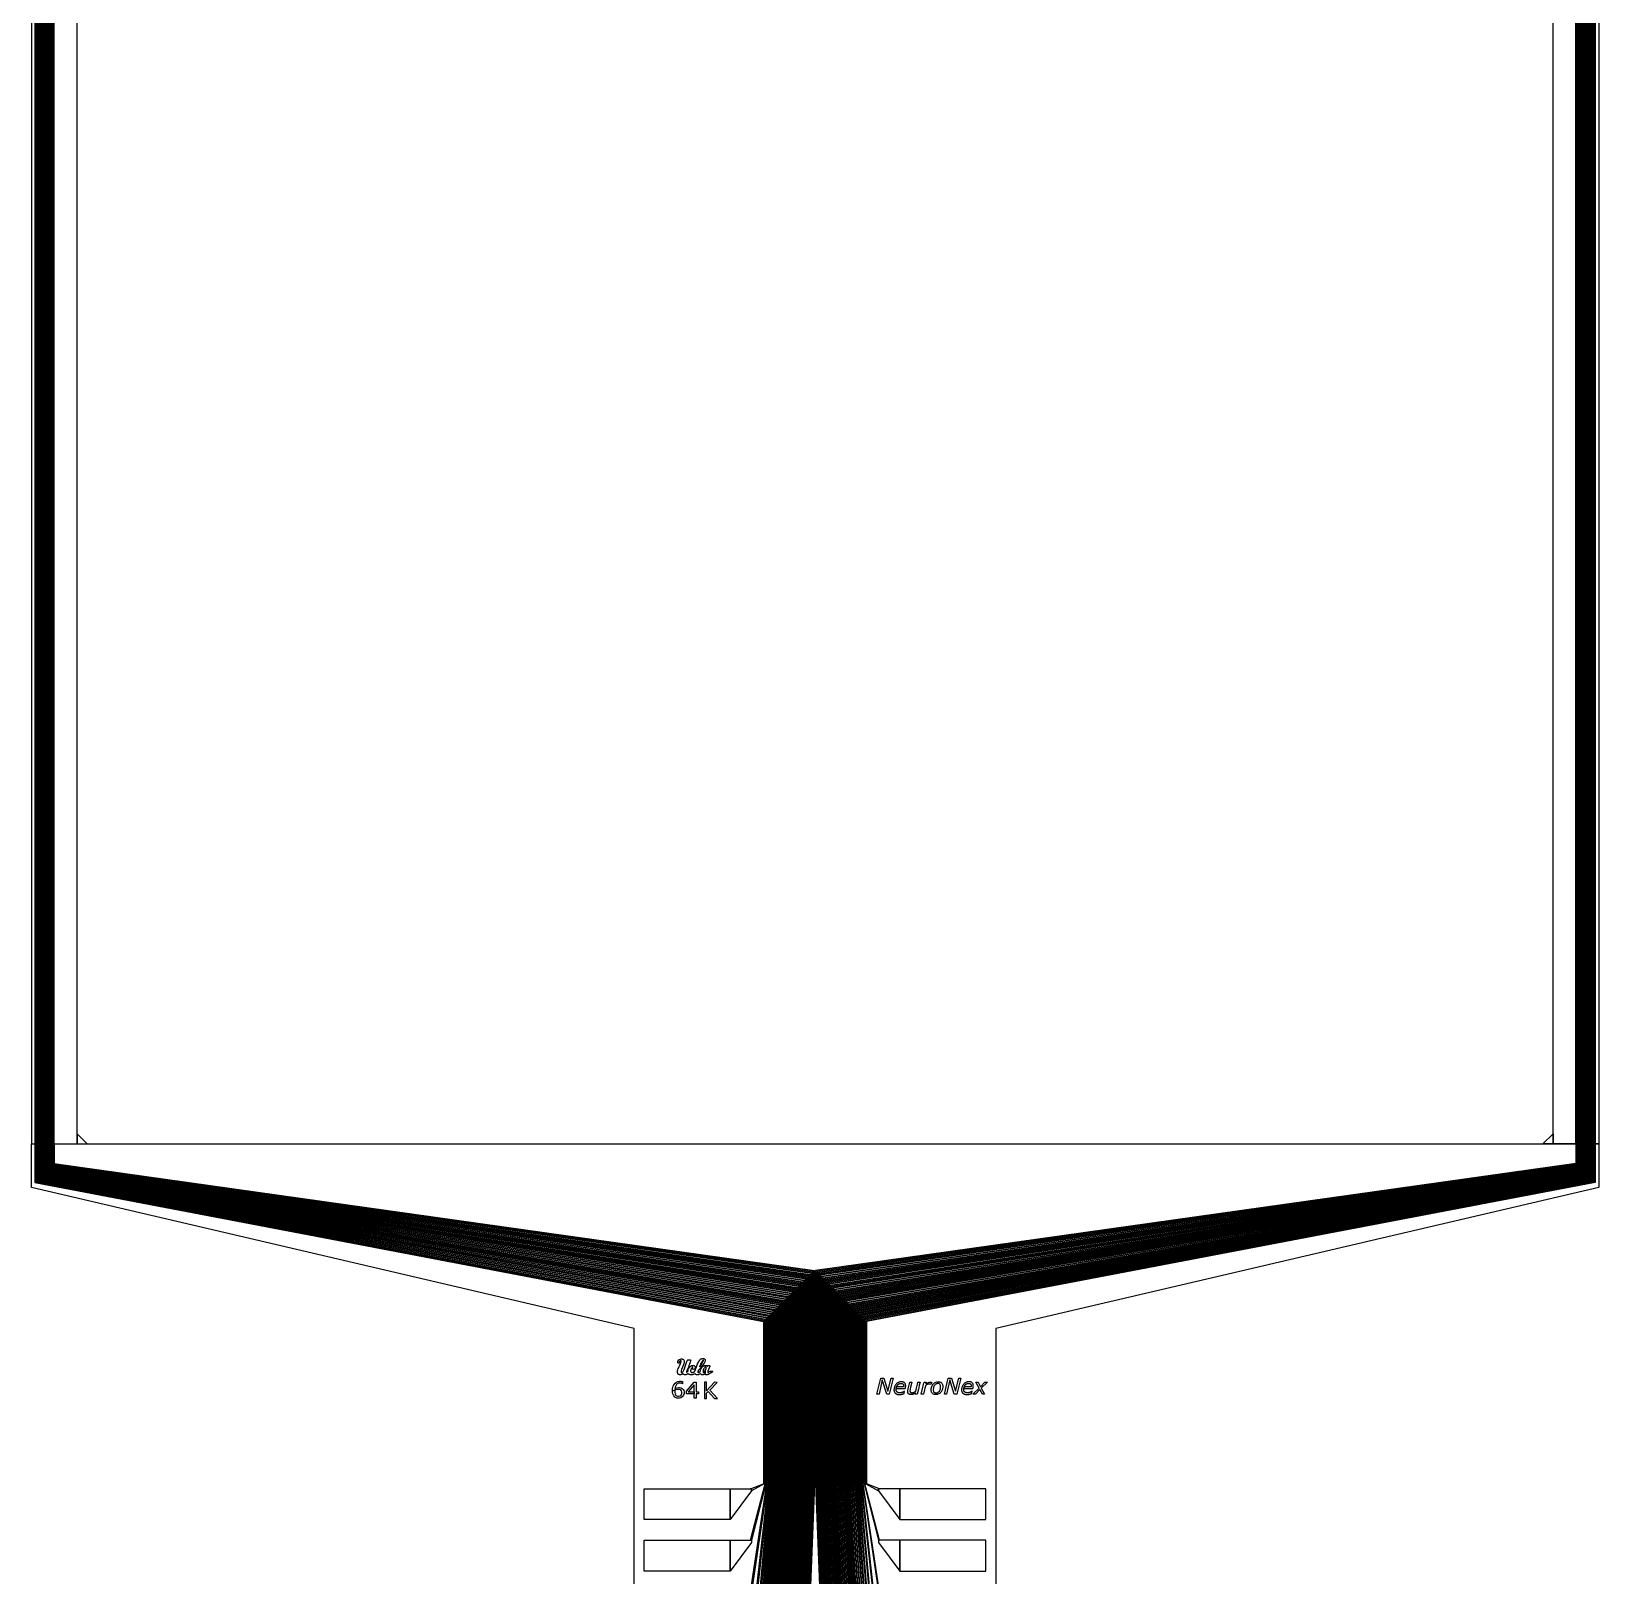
# Model space of a CAD drawing. Header units: inches. Extents: x 106592 to 209533, y 57057 to 74911.
# Drawn here: x 131360 to 134450, y 60136 to 63182 of the extents above; entities that cross this region are included whole.
import ezdxf

# ---------------------------------------------------------------- set-up
doc = ezdxf.new("R2010")
doc.units = ezdxf.units.IN
doc.header["$MEASUREMENT"] = 0
for name, color, linetype in [('metal', 221, 'Continuous'), ('nitride window', 40, 'Continuous'), ('profile', 140, 'Continuous')]:
    doc.layers.add(name, color=color, linetype=linetype)

msp = doc.modelspace()

# ---------------------------------------------------------------- linework, layer by layer
at = {"layer": 'metal'}
for points in [[(131367.7, 64627.2), (131367.1, 64627.2), (131367.1, 60987.4), (131367.7, 60987.4)], [(131368.9, 64627.2), (131368.3, 64627.2), (131368.3, 60987.4), (131368.9, 60987.4)], [(131370.1, 64627.2), (131369.5, 64627.2), (131369.5, 60987.4), (131370.1, 60987.4)], [(131371.3, 64627.2), (131370.7, 64627.2), (131370.7, 60987.4), (131371.3, 60987.4)], [(131372.5, 64627.2), (131371.9, 64627.2), (131371.9, 60987.4), (131372.5, 60987.4)], [(131373.7, 64627.2), (131373.1, 64627.2), (131373.1, 60987.4), (131373.7, 60987.4)], [(131374.9, 64627.2), (131374.3, 64627.2), (131374.3, 60987.4), (131374.9, 60987.4)], [(131376.1, 64627.2), (131375.5, 64627.2), (131375.5, 60987.4), (131376.1, 60987.4)], [(131377.3, 64627.2), (131376.7, 64627.2), (131376.7, 60987.4), (131377.3, 60987.4)], [(131378.5, 64627.2), (131377.9, 64627.2), (131377.9, 60987.4), (131378.5, 60987.4)], [(131379.7, 64627.2), (131379.1, 64627.2), (131379.1, 60987.4), (131379.7, 60987.4)], [(131380.9, 64627.2), (131380.3, 64627.2), (131380.3, 60987.4), (131380.9, 60987.4)], [(131382.1, 64627.2), (131381.5, 64627.2), (131381.5, 60987.4), (131382.1, 60987.4)], [(131383.3, 64627.2), (131382.7, 64627.2), (131382.7, 60987.4), (131383.3, 60987.4)], [(131384.5, 64627.2), (131383.9, 64627.2), (131383.9, 60987.4), (131384.5, 60987.4)], [(131385.7, 64627.2), (131385.1, 64627.2), (131385.1, 60987.4), (131385.7, 60987.4)], [(131386.9, 64627.2), (131386.3, 64627.2), (131386.3, 60987.4), (131386.9, 60987.4)], [(131388.1, 64627.2), (131387.5, 64627.2), (131387.5, 60987.4), (131388.1, 60987.4)], [(131389.3, 64627.2), (131388.7, 64627.2), (131388.7, 60987.4), (131389.3, 60987.4)], [(131390.5, 64627.2), (131389.9, 64627.2), (131389.9, 60987.4), (131390.5, 60987.4)], [(131391.7, 64627.2), (131391.1, 64627.2), (131391.1, 60987.4), (131391.7, 60987.4)], [(131392.9, 64627.2), (131392.3, 64627.2), (131392.3, 60987.4), (131392.9, 60987.4)], [(131394.1, 64627.2), (131393.5, 64627.2), (131393.5, 60987.4), (131394.1, 60987.4)], [(131395.3, 64627.2), (131394.7, 64627.2), (131394.7, 60987.4), (131395.3, 60987.4)], [(131396.5, 64627.2), (131395.9, 64627.2), (131395.9, 60987.4), (131396.5, 60987.4)], [(131397.7, 64627.2), (131397.1, 64627.2), (131397.1, 60987.4), (131397.7, 60987.4)], [(131398.9, 64627.2), (131398.3, 64627.2), (131398.3, 60987.4), (131398.9, 60987.4)], [(131400.1, 64627.2), (131399.5, 64627.2), (131399.5, 60987.4), (131400.1, 60987.4)], [(131401.3, 64627.2), (131400.7, 64627.2), (131400.7, 60987.4), (131401.3, 60987.4)], [(131402.5, 64627.2), (131401.9, 64627.2), (131401.9, 60987.4), (131402.5, 60987.4)], [(131403.7, 64627.2), (131403.1, 64627.2), (131403.1, 60987.4), (131403.7, 60987.4)], [(131404.9, 64627.2), (131404.3, 64627.2), (131404.3, 60987.4), (131404.9, 60987.4)], [(134405.5, 64627.2), (134406.1, 64627.2), (134406.1, 60987.4), (134405.5, 60987.4)], [(134406.7, 64627.2), (134407.3, 64627.2), (134407.3, 60987.4), (134406.7, 60987.4)], [(134407.9, 64627.2), (134408.5, 64627.2), (134408.5, 60987.4), (134407.9, 60987.4)], [(134409.1, 64627.2), (134409.7, 64627.2), (134409.7, 60987.4), (134409.1, 60987.4)], [(134410.3, 64627.2), (134410.9, 64627.2), (134410.9, 60987.4), (134410.3, 60987.4)], [(134411.5, 64627.2), (134412.1, 64627.2), (134412.1, 60987.4), (134411.5, 60987.4)], [(134412.7, 64627.2), (134413.3, 64627.2), (134413.3, 60987.4), (134412.7, 60987.4)], [(134413.9, 64627.2), (134414.5, 64627.2), (134414.5, 60987.4), (134413.9, 60987.4)], [(134415.1, 64627.2), (134415.7, 64627.2), (134415.7, 60987.4), (134415.1, 60987.4)], [(134416.3, 64627.2), (134416.9, 64627.2), (134416.9, 60987.4), (134416.3, 60987.4)], [(134417.5, 64627.2), (134418.1, 64627.2), (134418.1, 60987.4), (134417.5, 60987.4)], [(134418.7, 64627.2), (134419.3, 64627.2), (134419.3, 60987.4), (134418.7, 60987.4)], [(134419.9, 64627.2), (134420.5, 64627.2), (134420.5, 60987.4), (134419.9, 60987.4)], [(134421.1, 64627.2), (134421.7, 64627.2), (134421.7, 60987.4), (134421.1, 60987.4)], [(134422.3, 64627.2), (134422.9, 64627.2), (134422.9, 60987.4), (134422.3, 60987.4)], [(134423.5, 64627.2), (134424.1, 64627.2), (134424.1, 60987.4), (134423.5, 60987.4)], [(134424.7, 64627.2), (134425.3, 64627.2), (134425.3, 60987.4), (134424.7, 60987.4)], [(134425.9, 64627.2), (134426.5, 64627.2), (134426.5, 60987.4), (134425.9, 60987.4)], [(134427.1, 64627.2), (134427.7, 64627.2), (134427.7, 60987.4), (134427.1, 60987.4)], [(134428.3, 64627.2), (134428.9, 64627.2), (134428.9, 60987.4), (134428.3, 60987.4)], [(134429.5, 64627.2), (134430.1, 64627.2), (134430.1, 60987.4), (134429.5, 60987.4)], [(134430.7, 64627.2), (134431.3, 64627.2), (134431.3, 60987.4), (134430.7, 60987.4)], [(134431.9, 64627.2), (134432.5, 64627.2), (134432.5, 60987.4), (134431.9, 60987.4)], [(134433.1, 64627.2), (134433.7, 64627.2), (134433.7, 60987.4), (134433.1, 60987.4)], [(134434.3, 64627.2), (134434.9, 64627.2), (134434.9, 60987.4), (134434.3, 60987.4)], [(134435.5, 64627.2), (134436.1, 64627.2), (134436.1, 60987.4), (134435.5, 60987.4)], [(134436.7, 64627.2), (134437.3, 64627.2), (134437.3, 60987.4), (134436.7, 60987.4)], [(134437.9, 64627.2), (134438.5, 64627.2), (134438.5, 60987.4), (134437.9, 60987.4)], [(134439.1, 64627.2), (134439.7, 64627.2), (134439.7, 60987.4), (134439.1, 60987.4)], [(134440.3, 64627.2), (134440.9, 64627.2), (134440.9, 60987.4), (134440.3, 60987.4)], [(134441.5, 64627.2), (134442.1, 64627.2), (134442.1, 60987.4), (134441.5, 60987.4)], [(134442.7, 64627.2), (134443.3, 64627.2), (134443.3, 60987.4), (134442.7, 60987.4)], [(132803.6, 60317.1), (132805.2, 60317.1), (132805.2, 60638.7), (131367.7, 60911.8), (131367.7, 60987.4), (131367.1, 60987.4), (131367.1, 60911.2), (132803.6, 60637.1)], [(132808.4, 60317.1), (132806.8, 60317.1), (132806.8, 60640.3), (131368.3, 60912.4), (131368.3, 60987.4), (131368.9, 60987.4), (131368.9, 60913), (132808.4, 60641.9), (132808.4, 60317.1)], [(131369.5, 60987.4), (131370.1, 60987.4), (131370.1, 60914.2), (132811.6, 60645.1), (132811.6, 60317.1), (132810, 60317.1), (132810, 60643.5), (131369.5, 60913.6), (131369.5, 60987.4)], [(132814.8, 60317.1), (132813.2, 60317.1), (132813.2, 60646.7), (131370.7, 60914.8), (131370.7, 60987.4), (131371.3, 60987.4), (131371.3, 60915.4), (132814.8, 60648.3), (132814.8, 60317.1)], [(132816.4, 60317.1), (132818, 60317.1), (132818, 60651.5), (131372.5, 60916.6), (131372.5, 60987.4), (131371.9, 60987.4), (131371.9, 60916), (132816.4, 60649.9)], [(132819.6, 60317.1), (132821.2, 60317.1), (132821.2, 60654.7), (131373.7, 60917.8), (131373.7, 60987.4), (131373.1, 60987.4), (131373.1, 60917.2), (132819.6, 60653.1)], [(132822.8, 60317.1), (132824.4, 60317.1), (132824.4, 60657.9), (131374.9, 60919), (131374.9, 60987.4), (131374.3, 60987.4), (131374.3, 60918.4), (132822.8, 60656.3)], [(131375.5, 60987.4), (131376.1, 60987.4), (131376.1, 60920.2), (132827.6, 60661.1), (132827.6, 60317.1), (132826, 60317.1), (132826, 60659.5), (131375.5, 60919.6), (131375.5, 60987.4)], [(131376.7, 60987.4), (131377.3, 60987.4), (131377.3, 60921.4), (132830.8, 60664.3), (132830.8, 60317.1), (132829.2, 60317.1), (132829.2, 60662.7), (131376.7, 60920.8), (131376.7, 60987.4)], [(131377.9, 60987.4), (131378.5, 60987.4), (131378.5, 60922.6), (132834, 60667.5), (132834, 60317.1), (132832.4, 60317.1), (132832.4, 60665.9), (131377.9, 60922), (131377.9, 60987.4)], [(131379.1, 60987.4), (131379.7, 60987.4), (131379.7, 60923.8), (132837.2, 60670.7), (132837.2, 60317.1), (132835.6, 60317.1), (132835.6, 60669.1), (131379.1, 60923.2), (131379.1, 60987.4)], [(131380.3, 60987.4), (131380.9, 60987.4), (131380.9, 60925), (132840.4, 60673.9), (132840.4, 60317.1), (132838.8, 60317.1), (132838.8, 60672.3), (131380.3, 60924.4), (131380.3, 60987.4)], [(132843.6, 60317.1), (132842, 60317.1), (132842, 60675.5), (131381.5, 60925.6), (131381.5, 60987.4), (131382.1, 60987.4), (131382.1, 60926.2), (132843.6, 60677.1), (132843.6, 60317.1)], [(132845.2, 60317.1), (132846.8, 60317.1), (132846.8, 60680.3), (131383.3, 60927.4), (131383.3, 60987.4), (131382.7, 60987.4), (131382.7, 60926.8), (132845.2, 60678.7)], [(132848.4, 60317.1), (132850, 60317.1), (132850, 60683.5), (131384.5, 60928.6), (131384.5, 60987.4), (131383.9, 60987.4), (131383.9, 60928), (132848.4, 60681.9)], [(131385.1, 60987.4), (131385.7, 60987.4), (131385.7, 60929.8), (132853.2, 60686.7), (132853.2, 60317.1), (132851.6, 60317.1), (132851.6, 60685.1), (131385.1, 60929.2), (131385.1, 60987.4)], [(131386.3, 60987.4), (131386.9, 60987.4), (131386.9, 60931), (132856.4, 60689.9), (132856.4, 60317.1), (132854.8, 60317.1), (132854.8, 60688.3), (131386.3, 60930.4), (131386.3, 60987.4)], [(131387.5, 60987.4), (131388.1, 60987.4), (131388.1, 60932.2), (132859.6, 60693.1), (132859.6, 60317.1), (132858, 60317.1), (132858, 60691.5), (131387.5, 60931.6), (131387.5, 60987.4)], [(131388.7, 60987.4), (131389.3, 60987.4), (131389.3, 60933.4), (132862.8, 60696.3), (132862.8, 60317.1), (132861.2, 60317.1), (132861.2, 60694.7), (131388.7, 60932.8), (131388.7, 60987.4)], [(131389.9, 60987.4), (131390.5, 60987.4), (131390.5, 60934.6), (132866, 60699.5), (132866, 60317.1), (132864.4, 60317.1), (132864.4, 60697.9), (131389.9, 60934), (131389.9, 60987.4)], [(132869.2, 60317.1), (132867.6, 60317.1), (132867.6, 60701.1), (131391.1, 60935.2), (131391.1, 60987.4), (131391.7, 60987.4), (131391.7, 60935.8), (132869.2, 60702.7), (132869.2, 60317.1)], [(132870.8, 60317.1), (132872.4, 60317.1), (132872.4, 60705.9), (131392.9, 60937), (131392.9, 60987.4), (131392.3, 60987.4), (131392.3, 60936.4), (132870.8, 60704.3)], [(132874, 60317.1), (132875.6, 60317.1), (132875.6, 60709.1), (131394.1, 60938.2), (131394.1, 60987.4), (131393.5, 60987.4), (131393.5, 60937.6), (132874, 60707.5)], [(132877.2, 60317.1), (132878.8, 60317.1), (132878.8, 60712.3), (131395.3, 60939.4), (131395.3, 60987.4), (131394.7, 60987.4), (131394.7, 60938.8), (132877.2, 60710.7)], [(131395.9, 60987.4), (131396.5, 60987.4), (131396.5, 60940.6), (132882, 60715.5), (132882, 60317.1), (132880.4, 60317.1), (132880.4, 60713.9), (131395.9, 60940), (131395.9, 60987.4)], [(131397.1, 60987.4), (131397.7, 60987.4), (131397.7, 60941.8), (132885.2, 60718.7), (132885.2, 60317.1), (132883.6, 60317.1), (132883.6, 60717.1), (131397.1, 60941.2), (131397.1, 60987.4)], [(131398.3, 60987.4), (131398.9, 60987.4), (131398.9, 60943), (132888.4, 60721.9), (132888.4, 60317.1), (132886.8, 60317.1), (132886.8, 60720.3), (131398.3, 60942.4), (131398.3, 60987.4)], [(131399.5, 60987.4), (131400.1, 60987.4), (131400.1, 60944.2), (132891.6, 60725.1), (132891.6, 60317.1), (132890, 60317.1), (132890, 60723.5), (131399.5, 60943.6), (131399.5, 60987.4)], [(131400.7, 60987.4), (131401.3, 60987.4), (131401.3, 60945.4), (132894.8, 60728.3), (132894.8, 60317.1), (132893.2, 60317.1), (132893.2, 60726.7), (131400.7, 60944.8), (131400.7, 60987.4)], [(132896.4, 60317.1), (132898, 60317.1), (132898, 60731.5), (131402.5, 60946.6), (131402.5, 60987.4), (131401.9, 60987.4), (131401.9, 60946), (132896.4, 60729.9)], [(132899.6, 60317.1), (132901.2, 60317.1), (132901.2, 60734.7), (131403.7, 60947.8), (131403.7, 60987.4), (131403.1, 60987.4), (131403.1, 60947.2), (132899.6, 60733.1)], [(131404.3, 60987.4), (131404.9, 60987.4), (131404.9, 60949), (132904.4, 60737.9), (132904.4, 60317.1), (132902.8, 60317.1), (132902.8, 60736.3), (131404.3, 60948.4), (131404.3, 60987.4)], [(134406.1, 60987.4), (134405.5, 60987.4), (134405.5, 60949), (132906, 60737.9), (132906, 60317.1), (132907.6, 60317.1), (132907.6, 60736.3), (134406.1, 60948.4), (134406.1, 60987.4)], [(132910.8, 60317.1), (132909.2, 60317.1), (132909.2, 60734.7), (134406.7, 60947.8), (134406.7, 60987.4), (134407.3, 60987.4), (134407.3, 60947.2), (132910.8, 60733.1)], [(132914, 60317.1), (132912.4, 60317.1), (132912.4, 60731.5), (134407.9, 60946.6), (134407.9, 60987.4), (134408.5, 60987.4), (134408.5, 60946), (132914, 60729.9)], [(134409.7, 60987.4), (134409.1, 60987.4), (134409.1, 60945.4), (132915.6, 60728.3), (132915.6, 60317.1), (132917.2, 60317.1), (132917.2, 60726.7), (134409.7, 60944.8), (134409.7, 60987.4)], [(134410.9, 60987.4), (134410.3, 60987.4), (134410.3, 60944.2), (132918.8, 60725.1), (132918.8, 60317.1), (132920.4, 60317.1), (132920.4, 60723.5), (134410.9, 60943.6), (134410.9, 60987.4)], [(134412.1, 60987.4), (134411.5, 60987.4), (134411.5, 60943), (132922, 60721.9), (132922, 60317.1), (132923.6, 60317.1), (132923.6, 60720.3), (134412.1, 60942.4), (134412.1, 60987.4)], [(134413.3, 60987.4), (134412.7, 60987.4), (134412.7, 60941.8), (132925.2, 60718.7), (132925.2, 60317.1), (132926.8, 60317.1), (132926.8, 60717.1), (134413.3, 60941.2), (134413.3, 60987.4)], [(134414.5, 60987.4), (134413.9, 60987.4), (134413.9, 60940.6), (132928.4, 60715.5), (132928.4, 60317.1), (132930, 60317.1), (132930, 60713.9), (134414.5, 60940), (134414.5, 60987.4)], [(132933.2, 60317.1), (132931.6, 60317.1), (132931.6, 60712.3), (134415.1, 60939.4), (134415.1, 60987.4), (134415.7, 60987.4), (134415.7, 60938.8), (132933.2, 60710.7)], [(132936.4, 60317.1), (132934.8, 60317.1), (132934.8, 60709.1), (134416.3, 60938.2), (134416.3, 60987.4), (134416.9, 60987.4), (134416.9, 60937.6), (132936.4, 60707.5)], [(132939.6, 60317.1), (132938, 60317.1), (132938, 60705.9), (134417.5, 60937), (134417.5, 60987.4), (134418.1, 60987.4), (134418.1, 60936.4), (132939.6, 60704.3)], [(132941.2, 60317.1), (132942.8, 60317.1), (132942.8, 60701.1), (134419.3, 60935.2), (134419.3, 60987.4), (134418.7, 60987.4), (134418.7, 60935.8), (132941.2, 60702.7), (132941.2, 60317.1)], [(134420.5, 60987.4), (134419.9, 60987.4), (134419.9, 60934.6), (132944.4, 60699.5), (132944.4, 60317.1), (132946, 60317.1), (132946, 60697.9), (134420.5, 60934), (134420.5, 60987.4)], [(134421.7, 60987.4), (134421.1, 60987.4), (134421.1, 60933.4), (132947.6, 60696.3), (132947.6, 60317.1), (132949.2, 60317.1), (132949.2, 60694.7), (134421.7, 60932.8), (134421.7, 60987.4)], [(134422.9, 60987.4), (134422.3, 60987.4), (134422.3, 60932.2), (132950.8, 60693.1), (132950.8, 60317.1), (132952.4, 60317.1), (132952.4, 60691.5), (134422.9, 60931.6), (134422.9, 60987.4)], [(134424.1, 60987.4), (134423.5, 60987.4), (134423.5, 60931), (132954, 60689.9), (132954, 60317.1), (132955.6, 60317.1), (132955.6, 60688.3), (134424.1, 60930.4), (134424.1, 60987.4)], [(134425.3, 60987.4), (134424.7, 60987.4), (134424.7, 60929.8), (132957.2, 60686.7), (132957.2, 60317.1), (132958.8, 60317.1), (132958.8, 60685.1), (134425.3, 60929.2), (134425.3, 60987.4)], [(132962, 60317.1), (132960.4, 60317.1), (132960.4, 60683.5), (134425.9, 60928.6), (134425.9, 60987.4), (134426.5, 60987.4), (134426.5, 60928), (132962, 60681.9)], [(132965.2, 60317.1), (132963.6, 60317.1), (132963.6, 60680.3), (134427.1, 60927.4), (134427.1, 60987.4), (134427.7, 60987.4), (134427.7, 60926.8), (132965.2, 60678.7)], [(132966.8, 60317.1), (132968.4, 60317.1), (132968.4, 60675.5), (134428.9, 60925.6), (134428.9, 60987.4), (134428.3, 60987.4), (134428.3, 60926.2), (132966.8, 60677.1), (132966.8, 60317.1)], [(134430.1, 60987.4), (134429.5, 60987.4), (134429.5, 60925), (132970, 60673.9), (132970, 60317.1), (132971.6, 60317.1), (132971.6, 60672.3), (134430.1, 60924.4), (134430.1, 60987.4)], [(134431.3, 60987.4), (134430.7, 60987.4), (134430.7, 60923.8), (132973.2, 60670.7), (132973.2, 60317.1), (132974.8, 60317.1), (132974.8, 60669.1), (134431.3, 60923.2), (134431.3, 60987.4)], [(134432.5, 60987.4), (134431.9, 60987.4), (134431.9, 60922.6), (132976.4, 60667.5), (132976.4, 60317.1), (132978, 60317.1), (132978, 60665.9), (134432.5, 60922), (134432.5, 60987.4)], [(134433.7, 60987.4), (134433.1, 60987.4), (134433.1, 60921.4), (132979.6, 60664.3), (132979.6, 60317.1), (132981.2, 60317.1), (132981.2, 60662.7), (134433.7, 60920.8), (134433.7, 60987.4)], [(134434.9, 60987.4), (134434.3, 60987.4), (134434.3, 60920.2), (132982.8, 60661.1), (132982.8, 60317.1), (132984.4, 60317.1), (132984.4, 60659.5), (134434.9, 60919.6), (134434.9, 60987.4)], [(132987.6, 60317.1), (132986, 60317.1), (132986, 60657.9), (134435.5, 60919), (134435.5, 60987.4), (134436.1, 60987.4), (134436.1, 60918.4), (132987.6, 60656.3)], [(132990.8, 60317.1), (132989.2, 60317.1), (132989.2, 60654.7), (134436.7, 60917.8), (134436.7, 60987.4), (134437.3, 60987.4), (134437.3, 60917.2), (132990.8, 60653.1)], [(132994, 60317.1), (132992.4, 60317.1), (132992.4, 60651.5), (134437.9, 60916.6), (134437.9, 60987.4), (134438.5, 60987.4), (134438.5, 60916), (132994, 60649.9)], [(132995.6, 60317.1), (132997.2, 60317.1), (132997.2, 60646.7), (134439.7, 60914.8), (134439.7, 60987.4), (134439.1, 60987.4), (134439.1, 60915.4), (132995.6, 60648.3), (132995.6, 60317.1)], [(134440.9, 60987.4), (134440.3, 60987.4), (134440.3, 60914.2), (132998.8, 60645.1), (132998.8, 60317.1), (133000.4, 60317.1), (133000.4, 60643.5), (134440.9, 60913.6), (134440.9, 60987.4)], [(133002, 60317.1), (133003.6, 60317.1), (133003.6, 60640.3), (134442.1, 60912.4), (134442.1, 60987.4), (134441.5, 60987.4), (134441.5, 60913), (133002, 60641.9), (133002, 60317.1)], [(133006.8, 60317.1), (133005.2, 60317.1), (133005.2, 60638.7), (134442.7, 60911.8), (134442.7, 60987.4), (134443.3, 60987.4), (134443.3, 60911.2), (133006.8, 60637.1)], [(132635.8, 60555.1), (132634.9, 60555.4), (132634.5, 60556.5), (132634.6, 60558.5), (132636.5, 60561.5), (132638.1, 60562.4), (132639.8, 60563.1), (132641.4, 60563.3), (132642.4, 60563.3), (132643.5, 60563.1), (132644.7, 60562.6), (132645.7, 60561.9), (132646.3, 60561.1), (132647, 60559.7), (132647.5, 60558.4), (132647.5, 60557.2), (132647.3, 60555.6), (132646.6, 60553.8), (132645.7, 60551.6), (132642, 60542.6), (132641.2, 60539.8), (132641.1, 60538.5), (132641.3, 60537.3), (132642.1, 60536.7), (132643.1, 60536.6), (132643.8, 60537), (132644.6, 60537.9), (132645.1, 60538.7), (132645.7, 60539.8), (132646.4, 60541.3), (132646.9, 60542.7), (132653.3, 60560.3), (132653.9, 60560.9), (132654.6, 60561.5), (132655.4, 60561.6), (132657.2, 60561.7), (132658.3, 60561.6), (132659, 60561.5), (132660.1, 60561.1), (132660.3, 60560.6), (132659.9, 60559.6), (132658.9, 60556.8), (132657.7, 60553.3), (132657.3, 60551.9), (132656.6, 60550.3), (132655.5, 60547.4), (132653.4, 60542), (132652.6, 60540.1), (132652, 60538.5), (132651.8, 60537.6), (132652.1, 60536.7), (132652.8, 60536.9), (132654, 60537.9), (132654.4, 60538.7), (132654.8, 60540.5), (132655.1, 60541.9), (132655.4, 60542.8), (132656, 60544.2), (132656.9, 60545.7), (132657.9, 60547.2), (132659, 60548.2), (132660.8, 60549.5), (132662, 60550.1), (132663.5, 60550.5), (132664.6, 60550.6), (132665.6, 60550.6), (132666.4, 60550.4), (132667.4, 60550), (132668.2, 60549.3), (132668.9, 60548.3), (132669.2, 60547.1), (132669.3, 60546.3), (132669.1, 60545.1), (132668.4, 60543.9), (132667.6, 60543.2), (132666.8, 60542.8), (132665.7, 60542.7), (132664.7, 60542.8), (132664, 60543), (132663.7, 60543.3), (132663.3, 60544), (132663.1, 60544.8), (132663.4, 60545.7), (132663.7, 60546.1), (132664.2, 60546.5), (132664.3, 60546.9), (132663.8, 60547), (132663.3, 60546.7), (132662.7, 60546.2), (132662.1, 60545.5), (132661.6, 60544.7), (132661, 60543.7), (132660.5, 60542.7), (132660.2, 60541.9), (132660, 60540.8), (132660, 60540), (132660, 60539.3), (132660.1, 60538.6), (132660.3, 60538.2), (132660.5, 60537.8), (132660.9, 60537.3), (132661.4, 60537), (132662, 60536.8), (132662.8, 60536.7), (132663.5, 60536.7), (132665.2, 60537.1), (132666.1, 60537.4), (132667.4, 60538.2), (132668.2, 60538.5), (132668.5, 60539), (132669.4, 60542.2), (132671.3, 60547.7), (132673.4, 60553.4), (132675.2, 60556.9), (132676.1, 60558.4), (132678, 60561.2), (132678.9, 60562.2), (132680.2, 60563.2), (132681.5, 60563.8), (132682.8, 60564.2), (132683.7, 60564.2), (132684.7, 60564.2), (132685.7, 60564.1), (132686.7, 60563.8), (132687.4, 60563.4), (132688, 60562.9), (132688.4, 60562.1), (132688.6, 60560.4), (132688.4, 60559.1), (132688, 60557.8), (132687.3, 60556.3), (132686.5, 60554.8), (132684.9, 60552.2), (132683.7, 60550.3), (132682.4, 60548.6), (132678.3, 60548.5), (132679.9, 60550.4), (132681.9, 60553.5), (132683.7, 60556.6), (132684.8, 60558.9), (132685.2, 60559.8), (132685.3, 60560.2), (132685.2, 60560.8), (132685, 60560.8), (132684.4, 60560.5), (132683.8, 60560.1), (132683.3, 60559.3), (132682.5, 60558.2), (132682.1, 60557.5), (132681.4, 60556.4), (132680.7, 60555.4), (132680.1, 60554.4), (132679.7, 60553.5), (132679.2, 60552.4), (132678.5, 60551), (132678.1, 60550), (132677.7, 60548.8), (132677.5, 60548), (132677.3, 60547.5), (132678.3, 60548.5), (132682.3, 60548.6), (132681.9, 60548), (132681.2, 60547.2), (132680.1, 60546), (132679.2, 60545.1), (132678, 60543.7), (132677.1, 60542.7), (132676.2, 60541.8), (132675.1, 60540.8), (132674.8, 60540.2), (132674.7, 60539.5), (132674.5, 60538.9), (132674.4, 60538), (132674.4, 60537.2), (132674.6, 60536.7), (132675.4, 60536.6), (132676.7, 60536.9), (132677.7, 60537.4), (132678.5, 60537.8), (132678.9, 60538.2), (132679.1, 60538.5), (132679.1, 60539), (132679.2, 60539.7), (132679.3, 60540.5), (132679.6, 60541.8), (132680.1, 60543.2), (132680.5, 60544.1), (132681.2, 60545.5), (132682, 60546.6), (132682.9, 60547.7), (132683.8, 60548.5), (132684.8, 60549.1), (132686.2, 60549.9), (132687.4, 60550.3), (132688.4, 60550.6), (132689.4, 60550.6), (132690, 60550.6), (132690.7, 60550.5), (132691.6, 60550.1), (132692.3, 60549.7), (132692.8, 60549.1), (132692.9, 60548.8), (132693.3, 60549), (132693.7, 60549.5), (132694.2, 60549.9), (132694.8, 60550.2), (132695.3, 60550.4), (132695.9, 60550.6), (132696.5, 60550.6), (132697, 60550.5), (132697.4, 60550.1), (132697.6, 60549.7), (132697.7, 60548.8), (132697.7, 60548), (132697.4, 60547.2), (132696.8, 60545.6), (132694.1, 60539), (132693.8, 60538), (132693.7, 60537.1), (132693.9, 60536.6), (132694.2, 60536.4), (132694.9, 60536.5), (132695.9, 60537.4), (132697.2, 60538.5), (132698.4, 60539), (132699.8, 60539.4), (132700.7, 60539.5), (132701.7, 60539.4), (132702.9, 60539.2), (132703.8, 60538.7), (132700.9, 60535.8), (132700.6, 60536), (132700.3, 60536), (132700, 60536.1), (132699.8, 60536), (132699.3, 60535.8), (132699, 60535.6), (132698.4, 60535.2), (132697.2, 60534.2), (132696, 60533.5), (132695.1, 60532.9), (132694, 60532.4), (132692.9, 60532.1), (132692, 60532), (132690.6, 60531.9), (132689.9, 60532.1), (132689.3, 60532.6), (132688.9, 60533.3), (132688.8, 60534), (132688.7, 60534.7), (132688.9, 60540.6), (132689.7, 60542.6), (132690.4, 60544), (132690.8, 60545.2), (132691, 60546.1), (132690.8, 60546.7), (132690.5, 60547.1), (132690, 60547.2), (132689, 60547.2), (132688.3, 60546.8), (132687.3, 60545.9), (132686.1, 60544.4), (132685.3, 60543), (132684.7, 60541.4), (132684.5, 60540), (132684.4, 60538.7), (132684.5, 60538), (132684.8, 60537.2), (132685.2, 60536.7), (132685.7, 60536.5), (132686.5, 60536.8), (132687.2, 60537.5), (132687.8, 60538.4), (132688.2, 60539.3), (132688.8, 60540.3), (132688.9, 60540.5), (132688.6, 60534.3), (132687.7, 60533.6), (132686.6, 60532.9), (132685.6, 60532.3), (132684.5, 60531.9), (132683.5, 60531.9), (132682, 60532), (132681.2, 60532.4), (132680.4, 60533.1), (132679.9, 60533.8), (132679.7, 60534.6), (132679.2, 60534.2), (132677.7, 60533.3), (132676.3, 60532.7), (132675, 60532.2), (132673.5, 60531.9), (132672.5, 60531.8), (132671.4, 60531.9), (132670.3, 60532.3), (132669.7, 60532.9), (132669.3, 60533.4), (132668.9, 60534), (132668.5, 60534.7), (132667.5, 60533.9), (132666.5, 60533.3), (132665.4, 60532.8), (132664.4, 60532.4), (132663.5, 60532.1), (132662.3, 60531.9), (132661.2, 60531.8), (132660.2, 60531.8), (132659, 60532), (132658.1, 60532.4), (132657, 60532.9), (132656, 60533.7), (132655.1, 60534.6), (132654.3, 60534), (132653.5, 60533.5), (132652.7, 60533), (132651.6, 60532.4), (132650.7, 60532.1), (132649.7, 60531.9), (132648.6, 60531.9), (132647.6, 60532.1), (132646.8, 60532.5), (132646.1, 60533.2), (132645.3, 60534.6), (132644.5, 60534), (132643.6, 60533.4), (132642.6, 60532.7), (132641.6, 60532.3), (132640.6, 60532), (132639.3, 60531.8), (132638.1, 60531.9), (132637.1, 60532.3), (132636.3, 60532.7), (132635.6, 60533.5), (132635, 60534.2), (132634.5, 60535), (132634, 60536.2), (132634, 60537.4), (132634.1, 60538.9), (132634.4, 60540.2), (132635, 60542.1), (132635.7, 60544.3), (132636.6, 60546.7), (132637.4, 60548.5), (132638.5, 60550.9), (132639.8, 60554), (132640.6, 60556), (132641.3, 60557.8), (132641.3, 60558.8), (132641, 60559.3), (132640.6, 60559.5), (132640, 60559.6), (132639.3, 60559.6), (132638.5, 60559.2), (132638.1, 60558.4), (132637.7, 60557.3), (132637.4, 60556.3), (132637.1, 60555.4), (132636.6, 60555.1), (132636.1, 60555)], [(132643.9, 60518.7), (132644, 60514.4), (132641.4, 60515.3), (132639.1, 60515.5), (132636.9, 60515.2), (132633.6, 60513.9), (132631.9, 60512.6), (132630.5, 60510.2), (132629.4, 60507.5), (132629.1, 60504.7), (132630.8, 60505.6), (132633, 60506.5), (132636, 60507), (132638.2, 60507), (132641.1, 60506.3), (132643.4, 60504.8), (132645.4, 60503.1), (132646.6, 60500.8), (132647, 60498.4), (132647.1, 60495.3), (132646.2, 60492), (132644.7, 60489.7), (132643.1, 60488.3), (132640.5, 60486.7), (132637.8, 60485.9), (132635.4, 60485.9), (132632.7, 60486.1), (132628.9, 60488.1), (132626.6, 60490.6), (132625.1, 60494.2), (132624.5, 60497.2), (132624.4, 60500.3), (132628.8, 60501.6), (132629, 60497.3), (132629.6, 60494.3), (132630.9, 60491.3), (132633.8, 60489.8), (132636.3, 60489.7), (132639.4, 60490.3), (132641.4, 60491.8), (132642.5, 60494.9), (132642.4, 60498), (132641.9, 60500.3), (132640.4, 60502.4), (132637.7, 60503.3), (132634.3, 60503.3), (132630.7, 60502.5), (132629.6, 60502.1), (132628.8, 60501.7), (132624.3, 60500.4), (132624.3, 60500.7), (132624.3, 60500.9), (132624.4, 60504.3), (132625.1, 60508), (132626.1, 60510.7), (132627.4, 60513.1), (132629.3, 60515.5), (132632, 60517.3), (132634.7, 60518.6), (132637.1, 60519), (132638.9, 60519.2), (132640.4, 60519.2), (132642, 60519.1), (132643.2, 60518.9)], [(132667.2, 60517.8), (132671.1, 60517.8), (132671.1, 60498.3), (132675.8, 60498.3), (132675.8, 60494.8), (132671.1, 60494.8), (132671, 60485.8), (132666.9, 60485.9), (132666.8, 60494.7), (132666.9, 60512.5), (132654.8, 60498.3), (132666.8, 60498.3), (132666.8, 60494.8), (132651.6, 60494.8), (132651.7, 60499.8)], [(132691.4, 60517.2), (132687.2, 60517.3), (132687.1, 60485.3), (132691.5, 60485.3), (132691.2, 60495.9), (132694.7, 60499.3), (132707.2, 60485.3), (132712.7, 60485.1), (132697.7, 60502), (132712.2, 60517), (132707.2, 60517.2), (132691.4, 60500.4)], [(133027.4, 60493.6), (133034.8, 60525.6), (133041.2, 60525.6), (133049, 60499.5), (133055.4, 60525.6), (133059.5, 60525.6), (133051.7, 60493.6), (133046.6, 60493.6), (133037.9, 60522.2), (133031.4, 60493.6)], [(133065.4, 60505.2), (133083.2, 60505.3), (133083.5, 60506.5), (133083.8, 60508.1), (133084, 60509.8), (133084, 60510.8), (133083.9, 60512), (133083.6, 60513.4), (133083.1, 60514.6), (133082.8, 60515.1), (133082.4, 60515.6), (133081.9, 60516.1), (133081.4, 60516.6), (133080.8, 60517), (133080.5, 60517.2), (133079.9, 60517.5), (133079, 60517.8), (133078.2, 60518), (133077.3, 60518.2), (133076.4, 60518.2), (133075.4, 60518.3), (133074.5, 60518.2), (133073.8, 60518.2), (133073, 60518.1), (133072.1, 60517.9), (133071.2, 60517.6), (133070.4, 60517.3), (133069.6, 60517), (133068.6, 60516.4), (133067.8, 60515.9), (133067, 60515.3), (133066.1, 60514.6), (133065.3, 60513.8), (133064.6, 60512.9), (133063.8, 60512), (133063.3, 60511.1), (133062.8, 60510.2), (133062.3, 60509.2), (133061.9, 60508.2), (133061.6, 60507.2), (133061.3, 60506.2), (133061.2, 60505.3), (133061.1, 60504.6), (133061, 60503.8), (133060.9, 60503), (133060.9, 60502.5), (133060.9, 60501.9), (133061, 60501.3), (133061, 60500.6), (133061.1, 60500.1), (133061.2, 60499.6), (133061.4, 60499.1), (133061.6, 60498.4), (133061.9, 60497.7), (133062.2, 60497.2), (133062.5, 60496.8), (133062.6, 60496.6), (133063.1, 60496.1), (133063.4, 60495.7), (133063.9, 60495.3), (133064.5, 60494.9), (133065.2, 60494.4), (133065.9, 60494.1), (133066.3, 60493.9), (133067, 60493.7), (133067.2, 60493.6), (133067.9, 60493.4), (133068.4, 60493.3), (133069.1, 60493.2), (133069.7, 60493.1), (133070.4, 60493.1), (133070.9, 60493.1), (133071.4, 60493.1), (133071.9, 60493), (133072.4, 60493.1), (133073, 60493.1), (133073.5, 60493.1), (133074.1, 60493.2), (133074.6, 60493.3), (133075.1, 60493.4), (133075.7, 60493.5), (133076.2, 60493.6), (133076.6, 60493.7), (133077, 60493.8), (133077.5, 60493.9), (133077.9, 60494.1), (133078.3, 60494.2), (133078.7, 60494.3), (133079.3, 60494.6), (133079.9, 60494.8), (133080.8, 60495.1), (133081.7, 60499.4), (133081.4, 60499.4), (133081, 60499.1), (133080.4, 60498.8), (133079.8, 60498.4), (133079.4, 60498.3), (133078.9, 60498), (133078.5, 60497.8), (133078, 60497.7), (133077.6, 60497.5), (133077.1, 60497.3), (133076.7, 60497.2), (133076.3, 60497.1), (133075.9, 60496.9), (133075.4, 60496.8), (133074.9, 60496.7), (133074.5, 60496.6), (133074, 60496.5), (133073.5, 60496.5), (133073.1, 60496.4), (133072.5, 60496.4), (133072, 60496.4), (133071.6, 60496.4), (133071.2, 60496.5), (133070.6, 60496.5), (133070.1, 60496.6), (133069.8, 60496.7), (133069.3, 60496.9), (133068.8, 60497), (133068.4, 60497.2), (133068.1, 60497.4), (133067.8, 60497.6), (133067.4, 60497.8), (133067.1, 60498.1), (133066.8, 60498.4), (133066.7, 60498.5), (133066.5, 60498.8), (133066.2, 60499.1), (133066, 60499.5), (133065.9, 60499.7), (133065.7, 60500), (133065.6, 60500.2), (133065.5, 60500.5), (133065.4, 60500.8), (133065.3, 60501.4), (133065.2, 60502.2), (133065.2, 60502.9), (133065.2, 60503.6), (133065.3, 60504.4), (133065.4, 60505), (133065.4, 60505.2), (133065.4, 60505.2), (133066, 60508.2), (133066.1, 60508.5), (133066.2, 60508.8), (133066.3, 60509.1), (133066.5, 60509.6), (133066.6, 60509.9), (133066.8, 60510.2), (133066.9, 60510.5), (133067.1, 60510.8), (133067.2, 60511), (133067.4, 60511.2), (133067.6, 60511.6), (133067.7, 60511.7), (133068, 60512), (133068.1, 60512.2), (133068.5, 60512.6), (133068.7, 60512.7), (133069, 60513), (133069.2, 60513.2), (133069.5, 60513.4), (133069.8, 60513.6), (133070, 60513.7), (133070.2, 60513.9), (133070.4, 60514), (133070.6, 60514.1), (133070.8, 60514.2), (133071.1, 60514.3), (133071.3, 60514.4), (133071.5, 60514.5), (133071.8, 60514.6), (133072, 60514.7), (133072.3, 60514.8), (133072.5, 60514.8), (133072.8, 60514.9), (133073, 60514.9), (133073.2, 60515), (133073.5, 60515), (133073.8, 60515.1), (133074, 60515.1), (133074.3, 60515.1), (133074.6, 60515.1), (133074.8, 60515.1), (133075, 60515.1), (133075.3, 60515.1), (133075.5, 60515.1), (133075.7, 60515), (133075.9, 60515), (133076, 60515), (133076.3, 60515), (133076.5, 60514.9), (133076.8, 60514.9), (133077, 60514.8), (133077.1, 60514.8), (133077.3, 60514.7), (133077.4, 60514.6), (133077.6, 60514.6), (133077.7, 60514.5), (133077.8, 60514.5), (133077.9, 60514.4), (133078, 60514.4), (133078.1, 60514.3), (133078.2, 60514.2), (133078.3, 60514.1), (133078.4, 60514.1), (133078.5, 60514), (133078.6, 60513.9), (133078.7, 60513.8), (133078.8, 60513.7), (133078.9, 60513.6), (133079.1, 60513.3), (133079.3, 60513.1), (133079.4, 60512.9), (133079.5, 60512.6), (133079.6, 60512.4), (133079.7, 60512.3), (133079.8, 60512), (133079.8, 60511.8), (133079.9, 60511.5), (133079.9, 60511.3), (133080, 60510.8), (133080, 60510.6), (133080, 60510.2), (133080, 60509.8), (133080, 60509.5), (133079.9, 60509.2), (133079.9, 60509), (133079.9, 60508.7), (133079.8, 60508.4), (133079.8, 60508.2), (133066.1, 60508.2), (133066, 60508.2)], [(133092.1, 60517.6), (133096.1, 60517.6), (133093.7, 60507.3), (133092.9, 60503.9), (133092.7, 60503), (133092.6, 60502.3), (133092.5, 60501.6), (133092.4, 60500.6), (133092.4, 60499.7), (133092.6, 60498.9), (133092.8, 60498.3), (133093.1, 60497.8), (133093.4, 60497.5), (133093.6, 60497.3), (133093.8, 60497.2), (133094, 60497.1), (133094.2, 60497), (133094.5, 60496.9), (133094.8, 60496.8), (133095, 60496.8), (133095.3, 60496.7), (133095.6, 60496.7), (133095.8, 60496.7), (133096.1, 60496.7), (133096.4, 60496.6), (133096.7, 60496.6), (133096.9, 60496.7), (133097.2, 60496.7), (133097.5, 60496.7), (133097.8, 60496.8), (133098.2, 60496.9), (133098.5, 60496.9), (133098.7, 60497), (133099, 60497.1), (133099.3, 60497.2), (133099.7, 60497.3), (133100.1, 60497.5), (133100.5, 60497.7), (133100.9, 60497.9), (133101.3, 60498.1), (133101.6, 60498.2), (133101.8, 60498.3), (133102, 60498.5), (133102.3, 60498.6), (133102.6, 60498.8), (133102.8, 60498.9), (133103, 60499), (133103.2, 60499.2), (133103.5, 60499.4), (133103.7, 60499.5), (133103.9, 60499.6), (133104, 60499.7), (133104, 60499.7), (133105.4, 60505.5), (133107.2, 60513.5), (133108.2, 60517.6), (133112.3, 60517.6), (133110.8, 60511.4), (133109.6, 60506.3), (133109, 60503.6), (133106.7, 60493.6), (133102.6, 60493.6), (133103.2, 60496.3), (133102.6, 60495.9), (133101.8, 60495.3), (133100.8, 60494.8), (133100, 60494.3), (133099.3, 60494), (133098.5, 60493.6), (133097.6, 60493.3), (133097, 60493.2), (133096.4, 60493.1), (133095.7, 60493), (133095, 60492.9), (133094.3, 60492.9), (133093.6, 60493), (133093, 60493.1), (133092.3, 60493.2), (133091.9, 60493.3), (133091.4, 60493.5), (133090.9, 60493.8), (133090.5, 60494), (133090.2, 60494.2), (133089.8, 60494.5), (133089.5, 60494.8), (133089.1, 60495.3), (133088.8, 60495.8), (133088.5, 60496.4), (133088.3, 60497), (133088.2, 60497.7), (133088.1, 60498.3), (133088.1, 60499), (133088.1, 60499.6), (133088.2, 60500.4), (133088.3, 60501.5), (133088.4, 60502.1), (133088.6, 60502.8), (133089, 60504.3), (133089.6, 60507.1), (133091.3, 60514.6), (133092, 60517.6), (133092, 60517.6)], [(133120.2, 60517.6), (133124.3, 60517.6), (133123.5, 60514), (133124.6, 60514.8), (133125.9, 60515.6), (133127.3, 60516.4), (133128.8, 60517), (133130.2, 60517.4), (133131.4, 60517.6), (133132.5, 60517.6), (133133.6, 60517.6), (133134.5, 60517.4), (133135.1, 60517.3), (133134.2, 60513.3), (133133.9, 60513.3), (133133.4, 60513.5), (133132.3, 60513.6), (133131.3, 60513.7), (133130.3, 60513.8), (133129.1, 60513.6), (133127.9, 60513.4), (133126.3, 60512.7), (133125.3, 60512.2), (133124.2, 60511.6), (133123.3, 60511), (133122.7, 60510.6), (133118.8, 60493.6), (133114.7, 60493.6), (133117.9, 60507.5), (133119.6, 60515.2)], [(133148.1, 60518.3), (133149.6, 60518.2), (133150.9, 60518), (133151.9, 60517.7), (133153, 60517.2), (133154.3, 60516.4), (133155, 60515.6), (133155.9, 60514.4), (133156.6, 60513), (133156.8, 60512), (133157.1, 60510.9), (133157.1, 60509.9), (133157.2, 60508.6), (133157.1, 60507), (133156.9, 60506), (133156.7, 60504.9), (133156.5, 60503.9), (133156.3, 60503.4), (133156, 60502.3), (133155.6, 60501.5), (133155.3, 60500.7), (133154.8, 60499.8), (133154.5, 60499.4), (133153.8, 60498.3), (133152.9, 60497.2), (133151.8, 60496.1), (133150.5, 60495), (133149.1, 60494.2), (133147.6, 60493.6), (133146.3, 60493.3), (133145, 60493), (133143.3, 60492.9), (133142.2, 60493), (133140.6, 60493.2), (133139.5, 60493.5), (133138.6, 60493.9), (133137.7, 60494.5), (133136.9, 60495.1), (133136.1, 60495.9), (133135.5, 60496.8), (133135, 60497.8), (133134.7, 60498.7), (133134.4, 60499.9), (133134.3, 60501.2), (133134.2, 60502.6), (133134.3, 60503.6), (133134.4, 60505.3), (133134.8, 60507.2), (133135.4, 60508.9), (133136.2, 60510.7), (133137.3, 60512.5), (133138.4, 60513.9), (133139.4, 60515), (133140.7, 60516), (133142.1, 60516.8), (133143.7, 60517.5), (133145.2, 60518), (133146.4, 60518.2), (133147.3, 60518.2), (133148, 60518.3), (133148, 60514.9), (133147, 60514.9), (133146, 60514.7), (133145.2, 60514.5), (133144.2, 60514.2), (133143.3, 60513.6), (133142.3, 60512.8), (133141.5, 60511.9), (133140.7, 60510.8), (133140.2, 60510), (133139.7, 60508.8), (133139.1, 60507.4), (133138.8, 60506.2), (133138.6, 60504.9), (133138.4, 60503.6), (133138.4, 60501.7), (133138.6, 60500.3), (133139.1, 60498.8), (133139.7, 60498), (133140.4, 60497.3), (133141.3, 60496.8), (133142.2, 60496.5), (133143.4, 60496.3), (133144.7, 60496.3), (133146.2, 60496.6), (133147.4, 60497.2), (133148.8, 60498.1), (133150.3, 60499.8), (133151.1, 60501.1), (133151.8, 60502.5), (133152.4, 60504.3), (133152.8, 60506.5), (133152.8, 60508.2), (133152.9, 60509.8), (133152.6, 60511.2), (133152.1, 60512.5), (133151.5, 60513.3), (133151, 60513.8), (133150.3, 60514.3), (133149.2, 60514.7), (133148.3, 60514.8), (133148, 60514.9)], [(133160.6, 60493.6), (133168, 60525.6), (133174.4, 60525.6), (133182.2, 60499.5), (133188.6, 60525.6), (133192.7, 60525.6), (133184.9, 60493.6), (133179.8, 60493.6), (133171.1, 60522.3), (133164.6, 60493.6)], [(133198.6, 60505.3), (133216.4, 60505.3), (133216.7, 60506.6), (133217, 60508.1), (133217.2, 60509.8), (133217.2, 60510.9), (133217.1, 60512), (133216.8, 60513.4), (133216.3, 60514.6), (133216, 60515.2), (133215.6, 60515.7), (133215.1, 60516.1), (133214.6, 60516.6), (133214, 60517), (133213.7, 60517.2), (133213.1, 60517.5), (133212.2, 60517.9), (133211.4, 60518), (133210.5, 60518.2), (133209.6, 60518.3), (133208.6, 60518.3), (133207.7, 60518.3), (133207, 60518.2), (133206.2, 60518.1), (133205.3, 60517.9), (133204.4, 60517.7), (133203.6, 60517.3), (133202.8, 60517), (133201.7, 60516.5), (133201, 60516), (133200.2, 60515.4), (133199.3, 60514.6), (133198.5, 60513.8), (133197.8, 60513), (133197, 60512), (133196.5, 60511.1), (133196, 60510.2), (133195.5, 60509.2), (133195.1, 60508.2), (133194.8, 60507.2), (133194.5, 60506.3), (133194.4, 60505.3), (133194.3, 60504.6), (133194.2, 60503.8), (133194.1, 60503), (133194.1, 60502.6), (133194.1, 60502), (133194.2, 60501.3), (133194.2, 60500.7), (133194.3, 60500.2), (133194.4, 60499.6), (133194.5, 60499.1), (133194.8, 60498.4), (133195.1, 60497.8), (133195.4, 60497.2), (133195.7, 60496.8), (133195.8, 60496.6), (133196.3, 60496.1), (133196.6, 60495.7), (133197, 60495.4), (133197.7, 60494.9), (133198.4, 60494.5), (133199.1, 60494.1), (133199.5, 60494), (133200.2, 60493.7), (133200.4, 60493.7), (133201.1, 60493.5), (133201.6, 60493.4), (133202.3, 60493.3), (133202.9, 60493.2), (133203.6, 60493.1), (133204.1, 60493.1), (133204.6, 60493.1), (133205.1, 60493.1), (133205.5, 60493.1), (133206.2, 60493.1), (133206.7, 60493.2), (133207.3, 60493.2), (133207.8, 60493.3), (133208.3, 60493.4), (133208.9, 60493.5), (133209.4, 60493.6), (133209.8, 60493.7), (133210.2, 60493.8), (133210.7, 60494), (133211.1, 60494.1), (133211.5, 60494.2), (133211.9, 60494.4), (133212.5, 60494.6), (133213.1, 60494.8), (133214, 60495.1), (133214.9, 60499.5), (133214.6, 60499.5), (133214.2, 60499.2), (133213.6, 60498.8), (133213, 60498.5), (133212.6, 60498.3), (133212.1, 60498.1), (133211.6, 60497.9), (133211.2, 60497.7), (133210.8, 60497.5), (133210.3, 60497.4), (133209.9, 60497.2), (133209.5, 60497.1), (133209.1, 60497), (133208.6, 60496.8), (133208.1, 60496.7), (133207.7, 60496.6), (133207.2, 60496.6), (133206.7, 60496.5), (133206.3, 60496.5), (133205.7, 60496.5), (133205.2, 60496.5), (133204.8, 60496.5), (133204.3, 60496.5), (133203.8, 60496.6), (133203.3, 60496.7), (133202.9, 60496.8), (133202.5, 60496.9), (133202, 60497.1), (133201.6, 60497.2), (133201.3, 60497.4), (133201, 60497.6), (133200.6, 60497.9), (133200.3, 60498.1), (133200, 60498.4), (133199.9, 60498.5), (133199.7, 60498.8), (133199.4, 60499.1), (133199.2, 60499.6), (133199.1, 60499.7), (133198.9, 60500), (133198.8, 60500.3), (133198.7, 60500.6), (133198.6, 60500.8), (133198.5, 60501.4), (133198.4, 60502.2), (133198.4, 60502.9), (133198.4, 60503.7), (133198.5, 60504.4), (133198.6, 60505.1), (133198.6, 60505.2), (133198.6, 60505.3), (133199.2, 60508.3), (133199.3, 60508.5), (133199.4, 60508.9), (133199.5, 60509.2), (133199.7, 60509.6), (133199.8, 60509.9), (133200, 60510.3), (133200.1, 60510.5), (133200.3, 60510.8), (133200.4, 60511), (133200.6, 60511.2), (133200.8, 60511.6), (133200.9, 60511.7), (133201.2, 60512.1), (133201.3, 60512.2), (133201.7, 60512.6), (133201.9, 60512.8), (133202.2, 60513), (133202.4, 60513.2), (133202.7, 60513.4), (133203, 60513.6), (133203.2, 60513.8), (133203.4, 60513.9), (133203.6, 60514), (133203.8, 60514.1), (133204, 60514.3), (133204.3, 60514.4), (133204.5, 60514.5), (133204.7, 60514.6), (133205, 60514.7), (133205.2, 60514.7), (133205.5, 60514.8), (133205.7, 60514.9), (133206, 60514.9), (133206.2, 60515), (133206.4, 60515), (133206.7, 60515), (133207, 60515.1), (133207.1, 60515.1), (133207.5, 60515.1), (133207.8, 60515.1), (133208, 60515.1), (133208.2, 60515.1), (133208.5, 60515.1), (133208.7, 60515.1), (133208.9, 60515.1), (133209.1, 60515.1), (133209.2, 60515), (133209.4, 60515), (133209.7, 60514.9), (133210, 60514.9), (133210.2, 60514.8), (133210.3, 60514.8), (133210.5, 60514.7), (133210.6, 60514.7), (133210.7, 60514.6), (133210.9, 60514.6), (133211, 60514.5), (133211.1, 60514.4), (133211.2, 60514.4), (133211.3, 60514.3), (133211.4, 60514.3), (133211.5, 60514.2), (133211.6, 60514.1), (133211.7, 60514.1), (133211.8, 60514), (133211.9, 60513.8), (133212, 60513.7), (133212.1, 60513.6), (133212.3, 60513.4), (133212.5, 60513.1), (133212.6, 60512.9), (133212.7, 60512.7), (133212.8, 60512.4), (133212.9, 60512.3), (133212.9, 60512), (133213, 60511.8), (133213.1, 60511.6), (133213.1, 60511.3), (133213.2, 60510.9), (133213.2, 60510.6), (133213.2, 60510.3), (133213.2, 60509.8), (133213.2, 60509.6), (133213.1, 60509.3), (133213.1, 60509), (133213.1, 60508.7), (133213, 60508.4), (133213, 60508.3), (133199.3, 60508.3), (133199.2, 60508.3)], [(133222.2, 60517.6), (133226.6, 60517.6), (133231.4, 60508.5), (133240.2, 60517.6), (133245.1, 60517.6), (133233, 60505.5), (133239.6, 60493.6), (133235.1, 60493.6), (133230.3, 60502.8), (133221.5, 60493.6), (133216.6, 60493.6), (133228.7, 60505.7)], [(132870.8, 60317.1), (132872.4, 60317.1), (132780, 58173.7), (132777.9, 58173.7)], [(132780, 58275.3), (132777.9, 58275.3), (132867.6, 60317.1), (132869.2, 60317.1)], [(132864.4, 60317.1), (132866, 60317.1), (132780, 58376.9), (132777.9, 58376.9)], [(132780, 58478.5), (132777.9, 58478.5), (132861.2, 60317.1), (132862.8, 60317.1)], [(132780, 58580.1), (132777.9, 58580.1), (132858, 60317.1), (132859.6, 60317.1)], [(132854.8, 60317.1), (132856.4, 60317.1), (132780, 58681.7), (132777.9, 58681.7)], [(132874, 60317.1), (132875.6, 60317.1), (132780, 58072.1), (132777.9, 58072.1)], [(132877.2, 60317.1), (132878.8, 60317.1), (132780, 57970.5), (132777.9, 57970.5)], [(132902.8, 60317.1), (132904.4, 60317.1), (132780, 57157.7), (132777.9, 57157.7)], [(132899.6, 60317.1), (132901.2, 60317.1), (132780, 57259.3), (132777.9, 57259.3)], [(132880.4, 60317.1), (132882, 60317.1), (132780, 57868.9), (132777.9, 57868.9)], [(132780, 57767.3), (132777.9, 57767.3), (132883.6, 60317.1), (132885.2, 60317.1)], [(132780, 57665.7), (132777.9, 57665.7), (132886.8, 60317.1), (132888.4, 60317.1)], [(132890, 60317.1), (132891.6, 60317.1), (132780, 57564.1), (132777.9, 57564.1)], [(132780, 57462.5), (132777.9, 57462.5), (132893.2, 60317.1), (132894.8, 60317.1)], [(132896.4, 60317.1), (132898, 60317.1), (132780, 57360.9), (132777.9, 57360.9)], [(132845.2, 60317.1), (132846.8, 60317.1), (132780, 58986.6), (132777.9, 58986.6)], [(132780, 59088.2), (132777.9, 59088.2), (132842, 60317.1), (132843.6, 60317.1)], [(132838.8, 60317.1), (132840.4, 60317.1), (132780, 59189.8), (132777.9, 59189.8)], [(132780, 59291.4), (132777.9, 59291.4), (132835.6, 60317.1), (132837.2, 60317.1)], [(132780, 59393), (132777.9, 59393), (132832.4, 60317.1), (132834, 60317.1)], [(132829.2, 60317.1), (132830.8, 60317.1), (132780, 59494.6), (132777.9, 59494.6)], [(132848.4, 60317.1), (132850, 60317.1), (132780, 58885), (132777.9, 58885)], [(132851.6, 60317.1), (132853.2, 60317.1), (132780, 58783.3), (132777.9, 58783.3)], [(132826, 60317.1), (132827.6, 60317.1), (132780, 59596.2), (132777.9, 59596.2)], [(132822.8, 60317.1), (132824.4, 60317.1), (132780, 59697.8), (132777.9, 59697.8)], [(132780, 60205.8), (132777.9, 60205.8), (132806.8, 60317.1), (132808.4, 60317.1)], [(132780, 60104.2), (132777.9, 60104.2), (132810, 60317.1), (132811.6, 60317.1)], [(132813.2, 60317.1), (132814.8, 60317.1), (132780, 60002.6), (132777.9, 60002.6)], [(132780, 59901), (132777.9, 59901), (132816.4, 60317.1), (132818, 60317.1)], [(132819.6, 60317.1), (132821.2, 60317.1), (132780, 59799.4), (132777.9, 59799.4)], [(132805.2, 60317.1), (132780, 60303.2), (132780, 60307.4), (132778, 60307.4), (132803.6, 60317.1)], [(132907.6, 60317.1), (132906, 60317.1), (133030.3, 57157.7), (133032.4, 57157.7)], [(132910.8, 60317.1), (132909.2, 60317.1), (133030.3, 57259.3), (133032.4, 57259.3)], [(132914, 60317.1), (132912.4, 60317.1), (133030.3, 57360.9), (133032.4, 57360.9)], [(133030.3, 57462.5), (133032.4, 57462.5), (132917.2, 60317.1), (132915.6, 60317.1)], [(132920.4, 60317.1), (132918.8, 60317.1), (133030.3, 57564.1), (133032.4, 57564.1)], [(133030.3, 57665.7), (133032.4, 57665.7), (132923.6, 60317.1), (132922, 60317.1)], [(133030.3, 57767.3), (133032.4, 57767.3), (132926.8, 60317.1), (132925.2, 60317.1)], [(132930, 60317.1), (132928.4, 60317.1), (133030.3, 57868.9), (133032.4, 57868.9)], [(132933.2, 60317.1), (132931.6, 60317.1), (133030.3, 57970.5), (133032.4, 57970.5)], [(132936.4, 60317.1), (132934.8, 60317.1), (133030.3, 58072.1), (133032.4, 58072.1)], [(132939.6, 60317.1), (132938, 60317.1), (133030.3, 58173.7), (133032.4, 58173.7)], [(133030.3, 58275.3), (133032.4, 58275.3), (132942.8, 60317.1), (132941.2, 60317.1)], [(132946, 60317.1), (132944.4, 60317.1), (133030.3, 58376.9), (133032.4, 58376.9)], [(133030.3, 58478.5), (133032.4, 58478.5), (132949.2, 60317.1), (132947.6, 60317.1)], [(133030.3, 58580.1), (133032.4, 58580.1), (132952.4, 60317.1), (132950.8, 60317.1)], [(132955.6, 60317.1), (132954, 60317.1), (133030.3, 58681.7), (133032.4, 58681.7)], [(132958.8, 60317.1), (132957.2, 60317.1), (133030.3, 58783.3), (133032.4, 58783.3)], [(132962, 60317.1), (132960.4, 60317.1), (133030.3, 58885), (133032.4, 58885)], [(132965.2, 60317.1), (132963.6, 60317.1), (133030.3, 58986.6), (133032.4, 58986.6)], [(133030.3, 59088.2), (133032.4, 59088.2), (132968.4, 60317.1), (132966.8, 60317.1)], [(132971.6, 60317.1), (132970, 60317.1), (133030.3, 59189.8), (133032.4, 59189.8)], [(133030.3, 59291.4), (133032.4, 59291.4), (132974.8, 60317.1), (132973.2, 60317.1)], [(133030.3, 59393), (133032.4, 59393), (132978, 60317.1), (132976.4, 60317.1)], [(132981.2, 60317.1), (132979.6, 60317.1), (133030.3, 59494.6), (133032.4, 59494.6)], [(132984.4, 60317.1), (132982.8, 60317.1), (133030.3, 59596.2), (133032.4, 59596.2)], [(132987.6, 60317.1), (132986, 60317.1), (133030.3, 59697.8), (133032.4, 59697.8)], [(132990.8, 60317.1), (132989.2, 60317.1), (133030.3, 59799.4), (133032.4, 59799.4)], [(133030.3, 59901), (133032.4, 59901), (132994, 60317.1), (132992.4, 60317.1)], [(132997.2, 60317.1), (132995.6, 60317.1), (133030.3, 60002.6), (133032.4, 60002.6)], [(133030.3, 60104.2), (133032.4, 60104.2), (133000.4, 60317.1), (132998.8, 60317.1)], [(133030.3, 60205.8), (133032.4, 60205.8), (133003.6, 60317.1), (133002, 60317.1)], [(133005.2, 60317.1), (133030.3, 60303.2), (133030.3, 60307.4), (133032.3, 60307.4), (133006.8, 60317.1)], [(132568.4, 60307.4), (132737.7, 60307.4), (132737.7, 60246.4), (132568.4, 60246.4)], [(132737.7, 60246.4), (132737.7, 60307.4), (132780, 60307.4), (132780, 60303.2), (132737.7, 60246.4)], [(133072.6, 60246.4), (133072.6, 60307.4), (133030.3, 60307.4), (133030.3, 60303.2), (133072.6, 60246.4)], [(133242, 60307.4), (133072.6, 60307.4), (133072.6, 60246.4), (133242, 60246.4)], [(132568.4, 60205.8), (132737.7, 60205.8), (132737.7, 60144.8), (132568.4, 60144.8)], [(132737.7, 60144.8), (132737.7, 60205.8), (132780, 60205.8), (132780, 60201.6), (132737.7, 60144.8)], [(133072.6, 60144.8), (133072.6, 60205.8), (133030.3, 60205.8), (133030.3, 60201.6), (133072.6, 60144.8)], [(133242, 60205.8), (133072.6, 60205.8), (133072.6, 60144.8), (133242, 60144.8)]]:
    msp.add_lwpolyline(points, close=True, dxfattribs=at)
at = {"layer": 'nitride window'}
for points in [[(132568.4, 60307.4), (132737.7, 60307.4), (132737.7, 60246.4), (132568.4, 60246.4)], [(133242, 60307.4), (133072.6, 60307.4), (133072.6, 60246.4), (133242, 60246.4)], [(132568.4, 60205.8), (132737.7, 60205.8), (132737.7, 60144.8), (132568.4, 60144.8)], [(133242, 60205.8), (133072.6, 60205.8), (133072.6, 60144.8), (133242, 60144.8)]]:
    msp.add_lwpolyline(points, close=True, dxfattribs=at)
at = {"layer": 'profile'}
for points in [[(131447.7, 64127.2), (131362.7, 64127.2), (131360.2, 63127.2), (131360.2, 60987.4), (131450.2, 60987.4), (131450.2, 63127.2)], [(134362.7, 64127.2), (134447.7, 64127.2), (134450.2, 63127.2), (134450.2, 60987.4), (134360.2, 60987.4), (134360.2, 63127.2)], [(131450.2, 60987.4), (131450.2, 61007.4), (131450.2, 60987.4), (131470.2, 60987.4), (131450.2, 61007.4)], [(134360.2, 60987.4), (134360.2, 61007.4), (134360.2, 60987.4), (134340.2, 60987.4), (134360.2, 61007.4)], [(131360.2, 60987.4), (134450.2, 60987.4), (134450.2, 60901.4), (133262, 60623.3), (133262, 57096.7), (133242, 57076.7), (132568.4, 57076.7), (132548.4, 57096.7), (132548.4, 60623.3), (131360.2, 60901.4)]]:
    msp.add_lwpolyline(points, close=True, dxfattribs=at)

doc.saveas('drawing.dxf')
